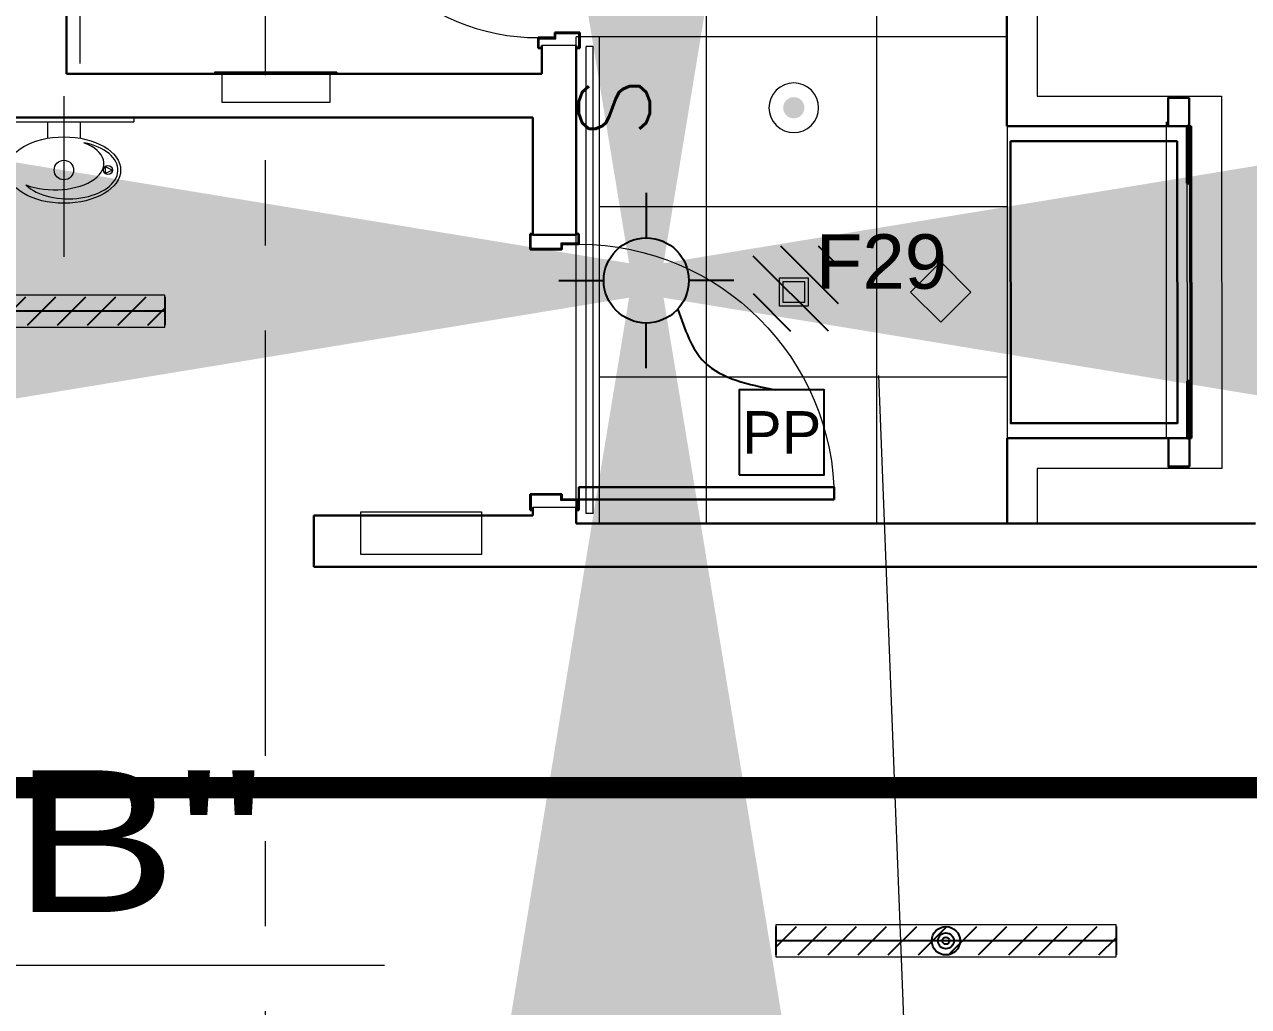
# Model space of a CAD drawing. Header units: inches. Extents: x -26500 to 0, y -3347 to 2257.
# Drawn here: x -21814.9 to -21642.4, y 481.9 to 620.4 of the extents above; entities that cross this region are included whole.
import ezdxf
from ezdxf.enums import TextEntityAlignment as Align

# ---------------------------------------------------------------- set-up
doc = ezdxf.new("R2010")
doc.units = ezdxf.units.IN
doc.header["$LTSCALE"] = 48
doc.header["$MEASUREMENT"] = 0
for name, pattern in [('A104$0$CENTER', [2, 1.25, -0.25, 0.25, -0.25]), ('CENTER2', [1.125, 0.75, -0.125, 0.125, -0.125]), ('DASHED2', [0.375, 0.25, -0.125])]:
    doc.linetypes.add(name, pattern=pattern)
for name, color, linetype in [('A-Detl-Iden', 3, 'Continuous'), ('A104$0$A-AREA-IDEN', 8, 'Continuous'), ('A104$0$A-COUNTER', 8, 'Continuous'), ('A104$0$A-DOOR', 8, 'Continuous'), ('A104$0$A-DOOR-FRAM', 8, 'Continuous'), ('A104$0$A-FLOR-PFIX', 8, 'Continuous'), ('A104$0$A-FLOR-SPCL', 8, 'Continuous'), ('A104$0$A-GRID-GRDP0-15', 8, 'Continuous'), ('A104$0$A-WALL-FULL-INTR', 8, 'Continuous'), ('A104$0$Level 30', 8, 'Continuous'), ('A604$0$A-CLNG-LITE', 3, 'Continuous'), ('A604$0$A-CLNG-MECH-RTRN', 8, 'Continuous'), ('A604$0$A-CLNG-MECH-SUPP', 8, 'Continuous'), ('A604$0$A-CLNG-PATT', 8, 'Continuous'), ('A604$0$A-CLNG-SPNK', 8, 'Continuous'), ('A604$0$br604_br604 - E-Lite', 3, 'Continuous'), ('E-Emer-lite', 1, 'Continuous'), ('E-Lite', 53, 'Continuous'), ('E-Lite-Circ', 52, 'Continuous'), ('E-Lite-Emer', 13, 'Continuous'), ('E-Lite-Swch @ 48', 53, 'Continuous'), ('E-Lite-Swch @ 96', 53, 'Continuous'), ('E-TEXT', 6, 'Continuous'), ('XREF', 7, 'Continuous')]:
    doc.layers.add(name, color=color, linetype=linetype)
doc.styles.add('A104$0$Arial', font='arial.ttf', dxfattribs={"height": 0.07683851047904193})
doc.styles.add('M08', font='arial.ttf', dxfattribs={"height": 7.68})
doc.styles.add('MAMEP ANNO', font='arial.ttf', dxfattribs={"height": 0.1015625})
doc.styles.get("Standard").update_dxf_attribs({"font": 'simplex.shx'})
doc.dimstyles.new('STANDARD_WS', dxfattribs={"dimscale": 3.333333333333333, "dimtxt": 0.18, "dimasz": 0.18, "dimexe": 0.18, "dimexo": 0.0625, "dimgap": 0.09, "dimtad": 0, "dimtih": 1, "dimtoh": 1, "dimdec": 4, "dimzin": 0, "dimdsep": 46, "dimlunit": 4, "dimtxsty": 'Standard', "dimcen": 0.09, "dimadec": 0, "dimazin": 0, "dimtfac": 1, "dimtdec": 4, "dimtofl": 0, "dimtmove": 0, "dimatfit": 3, "dimfxl": 1, "dimfrac": 2, "dimtolj": 1, "dimtzin": 0, "dimarcsym": 0})

# ---------------------------------------------------------------- blocks, each defined once
blk = doc.blocks.new('A104')
at = {"layer": 'A104$0$A-AREA-IDEN', "lineweight": 13}
blk.add_line((-21916.0803431347, 487.7276026632063, 0.2065939808425978), (-21764.18410136655, 487.7276026632063, 0.2065939808425978), dxfattribs=at)
at = {"layer": 'A104$0$A-AREA-IDEN', "lineweight": 0, "elevation": 0.2065939808425978, "flags": 128}
blk.add_lwpolyline([(-21643.30696516154, 431.8180204501966), (-21689.07616337006, 431.8180204501966), (-21694.49902011749, 570.8733039305162)], dxfattribs=at)
at = {"layer": 'A104$0$A-COUNTER', "lineweight": 30, "extrusion": (-2.068050411753253e-36, -9.370509178215597e-28, -1), "flags": 128}
blk.add_lwpolyline([(21675.93413261692, 603.9167921033113), (21652.43061495985, 603.9167920545526), (21652.38891177395, 564.1595544542606), (21675.89242929048, 564.1595545030193), (21675.93413261692, 603.9167921064243)], dxfattribs=at)
at = {"layer": 'A104$0$A-DOOR', "lineweight": 0}
blk.add_arc((-21742.51124119567, 648.533836450439), 30.00032586016216, 180, 270.0000041438037, dxfattribs=at)
at = {"layer": 'A104$0$A-DOOR', "lineweight": 0, "extrusion": (0, 0, -1)}
blk.add_arc((21736.76279002349, 553.3870924699442), 35.99999999999905, 90, 180, dxfattribs=at)
at = {"layer": 'A104$0$A-DOOR', "lineweight": 30}
blk.add_3dface([(-21700.76279002025, 553.3870924919219), (-21700.76279002025, 555.1370924919219), (-21736.76279002025, 555.1370924919219), (-21736.76279002025, 553.3870924919219)], dxfattribs=at)
at = {"layer": 'A104$0$A-DOOR-FRAM', "lineweight": 30}
for p, q in [((-21742.51124270138, 617.0329630387029), (-21742.51124270138, 618.5339472906713)), ((-21742.51124270138, 618.5339472906713), (-21740.15937262264, 618.5339472906713)), ((-21740.15937262264, 618.5339472906713), (-21740.15937262264, 619.2844394166557)), ((-21740.15937262264, 619.2844394166557), (-21736.65986474863, 619.2844394166557)), ((-21736.65986474863, 619.2844394166557), (-21736.65986474863, 617.0329630387029)), ((-21742.51124270138, 617.0329630387029), (-21742.13624270138, 617.0329630387029)), ((-21736.65986474863, 617.0329630387029), (-21737.03486474863, 617.0329630387029)), ((-21743.63761097481, 588.6369874643946), (-21743.63761097481, 590.8884638423473)), ((-21743.63761097481, 590.8884638423473), (-21743.26261097481, 590.8884638423473)), ((-21736.7626109493, 590.8884638423473), (-21737.1376109493, 590.8884638423473)), ((-21736.7626109493, 590.8884638423473), (-21736.7626109493, 589.3874795903788)), ((-21739.18485504378, 588.6369874643946), (-21743.63761097481, 588.6369874643946)), ((-21736.7626109493, 589.3874795903788), (-21739.18485504378, 589.3874795903788)), ((-21739.18485504378, 589.3874795903788), (-21739.18485504378, 588.6369874643946)), ((-21743.63761097481, 554.137971716363), (-21743.63761097481, 551.8864953384102)), ((-21739.18485504378, 554.137971716363), (-21743.63761097481, 554.137971716363)), ((-21739.18485504378, 553.3874795903788), (-21739.18485504378, 554.137971716363)), ((-21736.7626109493, 553.3874795903788), (-21739.18485504378, 553.3874795903788)), ((-21736.7626109493, 551.8864953384102), (-21736.7626109493, 553.3874795903788)), ((-21743.63761097481, 551.8864953384102), (-21743.26261097481, 551.8864953384102)), ((-21736.7626109493, 551.8864953384102), (-21737.1376109493, 551.8864953384102))]:
    blk.add_line(p, q, dxfattribs=at)
at = {"layer": 'A104$0$A-DOOR-FRAM', "lineweight": 13}
for p, q in [((-21742.36114427619, 617.1830614638998), (-21742.36114427619, 618.3838488654745)), ((-21742.36114427619, 618.3838488654745), (-21740.00927419745, 618.3838488654745)), ((-21740.00927419745, 618.3838488654745), (-21740.00927419745, 619.1343409914588)), ((-21740.00927419745, 619.1343409914588), (-21736.80996317383, 619.1343409914588)), ((-21736.80996317383, 619.1343409914588), (-21736.80996317383, 617.1830614638998)), ((-21742.36114427619, 617.1830614638998), (-21742.13624270138, 617.1830614638998)), ((-21742.13624270138, 617.0329630387029), (-21742.13624270138, 617.1830614638998)), ((-21736.80996317383, 617.1830614638998), (-21737.03486474863, 617.1830614638998)), ((-21737.03486474863, 617.1830614638998), (-21737.03486474863, 617.0329630387029)), ((-21743.48751254961, 588.7870858895914), (-21743.48751254961, 590.7383654171504)), ((-21743.48751254961, 590.7383654171504), (-21743.26261097481, 590.7383654171504)), ((-21743.26261097481, 590.7383654171504), (-21743.26261097481, 590.8884638423473)), ((-21737.1376109493, 590.8884638423473), (-21737.1376109493, 590.7383654171504)), ((-21736.91270937449, 590.7383654171504), (-21737.1376109493, 590.7383654171504)), ((-21736.91270937449, 590.7383654171504), (-21736.91270937449, 589.5375780155756)), ((-21739.33495346898, 588.7870858895914), (-21743.48751254961, 588.7870858895914)), ((-21736.91270937449, 589.5375780155756), (-21739.33495346898, 589.5375780155756)), ((-21739.33495346898, 589.5375780155756), (-21739.33495346898, 588.7870858895914)), ((-21739.33495346898, 553.9878732911661), (-21743.48751254961, 553.9878732911661)), ((-21743.48751254961, 553.9878732911661), (-21743.48751254961, 552.0365937636071)), ((-21739.33495346898, 553.2373811651819), (-21739.33495346898, 553.9878732911661)), ((-21736.91270937449, 553.2373811651819), (-21739.33495346898, 553.2373811651819)), ((-21736.91270937449, 552.0365937636071), (-21736.91270937449, 553.2373811651819)), ((-21743.48751254961, 552.0365937636071), (-21743.26261097481, 552.0365937636071)), ((-21743.26261097481, 552.0365937636071), (-21743.26261097481, 551.8864953384102)), ((-21737.1376109493, 551.8864953384102), (-21737.1376109493, 552.0365937636071)), ((-21736.91270937449, 552.0365937636071), (-21737.1376109493, 552.0365937636071))]:
    blk.add_line(p, q, dxfattribs=at)
at = {"layer": 'A104$0$A-FLOR-PFIX', "lineweight": 0}
blk.add_line((-21809.38852852573, 610.2846616070269), (-21809.38852852573, 587.6207943627829), dxfattribs=at)
at = {"layer": 'A104$0$A-FLOR-PFIX', "lineweight": 13}
for p, q in [((-21838.7635264381, 607.2846616220454), (-21799.51364686005, 607.2846616370639)), ((-21838.76341016137, 606.6596616220454), (-21799.51364684503, 606.6596616220454)), ((-21811.70114686005, 606.6596616220454), (-21811.70114686005, 604.3471616070269)), ((-21807.07614686005, 606.6596616070269), (-21807.07614687506, 604.3472034948821)), ((-21799.51364686005, 607.2846616370639), (-21799.51364684503, 606.6596616220454)), ((-21803.56630434036, 600.3548942794218), (-21803.56630435538, 599.3646995821442)), ((-21803.56630434036, 600.3548942794218), (-21802.54563504902, 599.8597969307831)), ((-21802.54563504902, 599.8597969307831), (-21803.56630435538, 599.3646995821442))]:
    blk.add_line(p, q, dxfattribs=at)
for centre, radius in [((-21809.38852844894, 599.8597969532906), 1.375000000000018), ((-21803.17604838812, 599.8597969547756), 0.6304133858268502)]:
    blk.add_circle(centre, radius, dxfattribs=at)
blk.add_ellipse((-21809.38852844894, 599.8597969532906), major_axis=(7.999881635643279, 0), ratio=0.5859461693926833, dxfattribs=at)
for centre, major_axis, ratio, start_param, end_param in [((-21808.76352844894, 599.859796953441), (-6.999881635643201, 0), 0.5798952211614481, 0.5442602304204627, 4.392868187934043), ((-21810.69221957619, 600.7486374594336), (-6.948778352290403, 0), 0.5298688135550812, 0.9474416615298056, 4.07663028977496)]:
    blk.add_ellipse(centre, major_axis=major_axis, ratio=ratio, start_param=start_param, end_param=end_param, dxfattribs=at)
at = {"layer": 'A104$0$A-FLOR-SPCL', "lineweight": 13, "extrusion": (0, 0, -1)}
for p, q in [((-21788.14116396123, 613.6582335150036), (-21788.14116396123, 613.4102020189407)), ((-21770.88624270138, 613.6582335150036), (-21788.14116396123, 613.6582335150036)), ((-21770.88624270138, 613.4102020189407), (-21788.14116396123, 613.4102020189407)), ((-21787.14116396123, 613.4102020189407), (-21787.14017970926, 609.4092177669721)), ((-21771.88525844942, 613.4092177669721), (-21771.88821120532, 609.4092177669721)), ((-21770.88624270138, 613.6582335150036), (-21770.88624270138, 613.4102020189407)), ((-21771.88821120532, 609.4092177669721), (-21787.14017970926, 609.4092177669721))]:
    blk.add_line(p, q, dxfattribs=at)
at = {"layer": 'A104$0$A-FLOR-SPCL', "lineweight": 13}
blk.add_3dface([(-21767.51358222338, 551.6595535069398), (-21750.51358222338, 551.6595535069398), (-21750.51358222338, 545.6595535069398), (-21767.51358222338, 545.6595535069398)], dxfattribs=at)
at = {"layer": 'A104$0$A-GRID-GRDP0-15', "linetype": 'A104$0$CENTER', "lineweight": 0}
blk.add_line((-21781.02362203524, 2113.236184367352), (-21781.02362198513, -676.904207786646), dxfattribs=at)
at = {"layer": 'A104$0$A-WALL-FULL-INTR', "lineweight": 30}
for p, q in [((-21676.38864244448, 666.6595502565177), (-21676.43061172652, 606.0417161791524)), ((-21809.01367548617, 613.409661141439), (-21809.01364987885, 650.409661141439)), ((-21742.01464794826, 617.4079630387029), (-21742.01464794826, 613.4096611414371)), ((-21737.13857816336, 617.4079630387029), (-21737.13857816336, 590.7383654171504)), ((-21742.01453305328, 613.4096578222493), (-21809.01367548617, 613.409661141439)), ((-21743.26357816336, 607.2846578222493), (-21895.01359513478, 607.2846654518803)), ((-21743.26357816336, 607.2846578222493), (-21743.26357816336, 590.7383654171504)), ((-21650.43020607965, 606.0417161790773), (-21676.43050576781, 606.0417161790773)), ((-21650.43026587009, 606.0417161790773), (-21650.38846856146, 562.0345531465107)), ((-21743.26357816336, 590.7383654171504), (-21737.13857816336, 590.7383654171504)), ((-21676.38877884092, 562.0345545294192), (-21676.38883203204, 550.034554529422)), ((-21650.38846795645, 562.0345531465108), (-21676.38877884092, 562.0345545294192)), ((-21774.13858664906, 551.1595597285504), (-21774.13858664906, 543.9095597285504)), ((-21743.26357814218, 551.1595580198815), (-21774.13858626221, 551.1595597285504)), ((-21743.26357827038, 552.2614953384323), (-21743.26357827038, 551.1595598580648)), ((-21737.13857824486, 552.2614952237402), (-21737.13857824486, 550.0345577605889)), ((-21650.38846859471, 550.0345531465107), (-21737.13857824486, 550.0345577605889)), ((-21650.38846856178, 550.0347030693079), (-21641.35642698427, 550.034702506159)), ((-21650.38846892048, 543.9095531465107), (-21774.13858664906, 543.9095597285504)), ((-21650.38846892048, 543.9097030693079), (-21635.23144075168, 543.9097021242653))]:
    blk.add_line(p, q, dxfattribs=at)
at = {"layer": 'A104$0$A-WALL-FULL-INTR', "lineweight": 0}
for p, q in [((-21737.13857816336, 617.4079630387029), (-21742.01464794826, 617.4079630387029)), ((-21737.13857825129, 552.2614952237402), (-21743.2635782768, 552.2614953384323))]:
    blk.add_line(p, q, dxfattribs=at)
at = {"layer": 'A104$0$A-WALL-FULL-INTR', "lineweight": 0, "flags": 128}
blk.add_lwpolyline([(-21646.13906108154, 742.9096989386603), (-21646.13876923058, 662.4096986416112), (-21672.14170047609, 662.4096999634284), (-21672.1775790104, 610.2918661018742), (-21646.18430059442, 610.2918661018742), (-21646.13442939791, 557.7847028430432), (-21672.1387976794, 557.7847042261678), (-21672.13883203209, 550.034685613697)], dxfattribs=at)
at = {"layer": 'A104$0$A-WALL-FULL-INTR', "lineweight": 30}
for points in [[(-21650.70330262968, 610.0417160128793), (-21650.70330262968, 606.0417160128793), (-21653.70330262968, 606.0417160128793), (-21653.70330262968, 610.0417160128793)], [(-21650.66159930324, 558.0346305965644), (-21650.66159930324, 562.0346305965644), (-21653.66159930324, 562.0346305965644), (-21653.66159930324, 558.0346305965644)]]:
    blk.add_3dface(points, dxfattribs=at)
at = {"layer": 'A104$0$Level 30', "lineweight": 40, "extrusion": (0, 0, -1)}
for p, q in [((-21651.01531986554, 606.0417160128793), (-21650.70281950004, 606.0417160128793)), ((-21651.01531986554, 598.0068313185499), (-21651.01531986554, 606.0417160128793)), ((-21650.70281950004, 606.0417160128793), (-21650.70281950004, 598.0068313185499)), ((-21650.70281950004, 598.0068313185499), (-21651.01531986554, 598.0068313185499)), ((-21650.66113300124, 570.0694380360859), (-21650.97363336674, 570.0694380360859)), ((-21650.97363336674, 570.0694380360859), (-21650.97363336674, 562.0345533417566)), ((-21650.66113300124, 562.0345533417566), (-21650.66113300124, 570.0694380360859)), ((-21650.97363336674, 562.0345533417566), (-21650.66113300124, 562.0345533417566))]:
    blk.add_line(p, q, dxfattribs=at)
at = {"layer": 'A104$0$Level 30', "lineweight": 13}
blk.add_3dface([(-21651.01531968053, 597.9443270640612), (-21650.67861841241, 597.9443270640612), (-21650.63691508597, 570.0983618558951), (-21650.97361635409, 570.0983618558951)], dxfattribs=at)
at = {"layer": 'A104$0$A-AREA-IDEN', "lineweight": 13, "insert": (-21916.08132738667, 495.2066066002143, 0.2065939808425978), "char_height": 19.99999606299212, "attachment_point": 7, "line_spacing_factor": 0.5999999999999999, "style": 'A104$0$Arial'}
blk.add_mtext('\\H1x;\\W1.24688;MEN "B"', dxfattribs=at)
blk = doc.blocks.new('*E757')
at = {"layer": 'A604$0$A-CLNG-SPNK', "linetype": 'Continuous', "lineweight": 0}
h = blk.add_hatch(color=256, dxfattribs=at)
edge = h.paths.add_edge_path()
edge.add_arc((-0.005588251486187801, -0.003170921196215204), 12, 0, 360)
blk = doc.blocks.new('A604')
at = {"layer": 'A604$0$A-CLNG-LITE', "lineweight": 0}
blk.add_line((-21653.95114211108, 606.6597042644697), (-21653.95114211108, 562.0347030693079), dxfattribs=at)
at = {"layer": 'A604$0$A-CLNG-LITE', "lineweight": 13}
blk.add_3dface([(-21681.51540590576, 582.659832224268, -6.24070915679528e-09), (-21685.75804659288, 586.9024729113878, -6.24070915679528e-09), (-21690.00068727999, 582.659832224268, -6.24070915679528e-09), (-21685.75804659288, 578.4171915371483, -6.24070915679528e-09)], dxfattribs=at)
at = {"layer": 'A604$0$A-CLNG-LITE', "lineweight": 0}
for points in [[(-21708.46884145695, 584.659832224268, -5.257891793675672e-09), (-21704.46884145695, 584.659832224268, -5.257891793675672e-09), (-21704.46884145695, 580.659832224268, -5.257891793675672e-09), (-21708.46884145695, 580.659832224268, -5.257891793675672e-09)], [(-21707.96884145695, 584.159832224268, -5.257891793675672e-09), (-21704.96884145695, 584.159832224268, -5.257891793675672e-09), (-21704.96884145695, 581.159832224268, -5.257891793675672e-09), (-21707.96884145695, 581.159832224268, -5.257891793675672e-09)]]:
    blk.add_3dface(points, dxfattribs=at)
at = {"layer": 'A604$0$A-CLNG-MECH-RTRN', "lineweight": 13}
for p, q in [((-21809.01102800025, 650.4096611389541, -3.120301740976897e-09), (-21809.01580045926, 614.9099387867041)), ((-21807.13602800027, 650.4096529850912, -3.120301740976897e-09), (-21807.14080045927, 614.9099306328411))]:
    blk.add_line(p, q, dxfattribs=at)
at = {"layer": 'A604$0$A-CLNG-MECH-SUPP', "lineweight": 0}
for p, q in [((-21733.88857824487, 618.659832224268), (-21737.13857824487, 618.659832224268)), ((-21737.13857824486, 550.0345577605889), (-21737.13857824487, 618.659832224268)), ((-21733.88857824486, 549.9720409986342), (-21733.88857824487, 618.659832224268)), ((-21734.76357824487, 617.2848322242662), (-21735.76357824487, 617.2848322242662)), ((-21735.76357824486, 551.4095577605907), (-21735.76357824487, 617.2848322242662)), ((-21734.76357824486, 551.4095577605907), (-21734.76357824487, 617.2848322242662)), ((-21737.1385781742, 553.4095621575252, -3.120301741302882e-09), (-21737.1385781742, 550.6595621575252, -3.120301741302882e-09)), ((-21734.76357824486, 551.4095577605907), (-21735.76357824486, 551.4095577605907)), ((-21733.88857824486, 550.0345577605889), (-21737.13857824486, 550.0345577605889))]:
    blk.add_line(p, q, dxfattribs=at)
at = {"layer": 'A604$0$A-CLNG-PATT', "lineweight": 0}
for p, q in [((-21718.76144279469, 550.034557760589, -3.120252528598743e-09), (-21718.76144279469, 762.659553425517, -3.120252528598743e-09)), ((-21694.76144279469, 550.034557760589, -3.120252528598743e-09), (-21694.76144279469, 762.659553425517, -3.120252528598743e-09)), ((-21676.38440399704, 618.659832224268, -6.2405050573032e-09), (-21737.13857816337, 618.659832224268, -6.2405050573032e-09)), ((-21676.38687772776, 606.6597063313454, -3.120301741302882e-09), (-21676.38688673182, 550.0347044521158, -3.120301741302882e-09)), ((-21676.38701789884, 594.659832224268, -6.2405050573032e-09), (-21733.88857824487, 594.659832224268, -6.2405050573032e-09)), ((-21676.38707324783, 570.659832224268, -6.2405050573032e-09), (-21733.88857824486, 570.659832224268, -6.2405050573032e-09))]:
    blk.add_line(p, q, dxfattribs=at)
at = {"layer": 'A604$0$A-CLNG-SPNK', "lineweight": 0, "extrusion": (0, 0, -0.9999999999999998)}
blk.add_ellipse((-21706.46884145695, 608.6467143545943, -3.120301741197169e-09), major_axis=(-2.474873734153287, 2.474873734153287), ratio=0.9999999999997004, start_param=5.497787143781988, end_param=11.78097245096157, dxfattribs=at)
at = {"layer": 'A604$0$br604_br604 - E-Lite', "lineweight": 13}
for points in [[(-21843.13858663848, 577.7221117358812), (-21795.13858663848, 577.7221117358812), (-21795.13858663848, 582.2221117358812), (-21843.13858663848, 582.2221117358812)], [(-21843.13858663848, 577.7221117358812), (-21795.13858663848, 577.7221117358812), (-21795.13858663848, 582.2221117358812), (-21843.13858663848, 582.2221117358812)], [(-21843.13858663848, 577.7221117358812), (-21795.13858663848, 577.7221117358812), (-21795.13858663848, 582.2221117358812), (-21843.13858663848, 582.2221117358812)], [(-21709.02229419205, 488.9134703085998), (-21661.02229419205, 488.9134703085998), (-21661.02229419205, 493.4134703085998), (-21709.02229419205, 493.4134703085998)]]:
    blk.add_3dface(points, dxfattribs=at)
at = {"layer": 'A604$0$A-CLNG-SPNK', "lineweight": 0, "extrusion": (0, 0, -1), "xscale": 0.125, "yscale": 0.125, "zscale": 1.25e-11}
blk.add_blockref('*E757', (21706.46953998838, 608.6471107197439, 3.120252528598743e-09), dxfattribs=at)
blk = doc.blocks.new('LTG-Switch-Anno')
at = {"color": 0, "linetype": 'ByBlock'}
blk.add_text('S', height=0.1041666666666667, dxfattribs=at).set_placement((4.381680203853951e-14, -0.1093749999999834), align=Align.CENTER)
at = {"color": 6, "style": 'MAMEP ANNO'}
blk.add_attdef('SUB', (0.05208333333333333, -0.125), '', height=0.07291666666666666, dxfattribs=at)
blk = doc.blocks.new('LTG-SwitchPP-Anno')
at = {"color": 0, "linetype": 'ByBlock'}
blk.add_lwpolyline([(-0.1250000000000004, -0.125), (0.1249999999999996, -0.125), (0.1249999999999996, 0.125), (-0.1250000000000004, 0.125)], close=True, dxfattribs=at)
at = {"color": 0, "linetype": 'ByBlock', "style": 'MAMEP ANNO'}
blk.add_text('PP', height=0.125, dxfattribs=at).set_placement((-4.440892098500626e-16, 0), align=Align.MIDDLE_CENTER)
blk = doc.blocks.new('LFIND4')
for p, q in [((-24, 2), (-24, -2)), ((24, 2), (24, -2)), ((24, 0), (-24, 0))]:
    blk.add_line(p, q)
for radius in [2, 1.118033988749895, 0.5]:
    blk.add_circle((0, 0), radius)
blk = doc.blocks.new('LTG-DTSensor-Anno')
at = {"color": 0, "linetype": 'ByBlock'}
blk.add_circle((0, 0), 0.06249999999999112, dxfattribs=at)
for points in [[(0.02181805516357382, 0.128783711906848), (-0.02181805516374791, 0.1286350277344912), (-0.0004460525168656915, 0.2596177007998977)], [(-0.1287837119068205, -0.02181805516358049), (-0.1286350277344641, 0.02181805516374125), (-0.2596177007998706, 0.0004460525168594742)], [(0.1287837119068209, -0.02181805516358049), (0.1286350277344641, 0.02181805516374125), (0.2596177007998706, 0.0004460525168594742)], [(0.02181805516357382, -0.1287837119067934), (-0.02181805516374791, -0.128635027734437), (-0.0004460525168661356, -0.2596177007998435)]]:
    blk.add_solid(points, dxfattribs=at)
for points in [[(-8.659739592076221e-14, 0.1287093698206707), (-1.505462421391712e-13, 0.06249999999998046)], [(-0.1287093698206436, 7.993605777301127e-14), (-0.06249999999995293, 1.438849039914203e-13)], [(0.1287093698206436, 7.993605777301127e-14), (0.06249999999995337, 1.438849039914203e-13)], [(-8.659739592076221e-14, -0.1287093698206165), (-1.505462421391712e-13, -0.06249999999992584)]]:
    blk.add_leader(points, dimstyle='STANDARD_WS', override={"dimscale": 192, "dimasz": 0.125, "dimgap": 0.09, "dimtad": 0, "dimfrac": 0}, dxfattribs=at)

msp = doc.modelspace()

# ---------------------------------------------------------------- hatches: boundary and pattern name
at = {"layer": 'E-Emer-lite'}
h = msp.add_hatch(dxfattribs=at)
h.set_pattern_fill('ANSI31', color=256, scale=30, angle=90.06758244315017)
h.set_pattern_definition([(135.0675824431501, (-24127.95721304711, 25838.69416134826), (-2.64852086800968, -2.654776301633953), [])])
h.paths.add_polyline_path([(-21712.18324021837, 577.1531233681446), (-21712.23985794041, 589.1531150203125), (-21700.23986628824, 589.167269450824), (-21700.1832485662, 577.1672777986544)])
at = {"layer": 'E-Lite-Emer'}
h = msp.add_hatch(dxfattribs=at)
h.set_pattern_fill('ANSI31', color=256, scale=24, angle=180, style=0)
h.set_pattern_definition([(225, (-23914.66360828093, 3301.722127739728), (2.121320343559641, -2.121320343559644), [])])
h.paths.add_polyline_path([(-21795.13858663848, 581.9721117358812), (-21843.13858663848, 581.9721117358812), (-21843.13858663848, 577.9721117358812), (-21795.13858663848, 577.9721117358812)])
h = msp.add_hatch(dxfattribs=at)
h.set_pattern_fill('ANSI31', color=256, scale=24, angle=180, style=0)
h.set_pattern_definition([(225, (-23780.5473158345, 3212.913486312446), (2.121320343559641, -2.121320343559644), [])])
h.paths.add_polyline_path([(-21661.02229419205, 493.1634703085998), (-21709.02229419205, 493.1634703085998), (-21709.02229419205, 489.1634703085998), (-21661.02229419205, 489.1634703085998)])

# ---------------------------------------------------------------- linework, layer by layer
at = {"layer": 'A-Detl-Iden', "linetype": 'DASHED2', "const_width": 3, "flags": 128}
msp.add_lwpolyline([(-22145.1934202356, 1044.507599310918), (-21552.63929479519, 1044.507599310918, -0.414213562373095), (-21528.63929479519, 1020.507599310918), (-21528.63929479519, 536.7714128390262, -0.414213562373095), (-21552.63929479519, 512.7714128390262), (-22145.1934202356, 512.7714128390262, -0.414213562373095), (-22169.1934202356, 536.7714128390262), (-22169.1934202356, 1020.507599310918, -0.414213562373095)], format="xyb", close=True, dxfattribs=at)
at = {"layer": 'E-Lite-Circ', "linetype": 'CENTER2'}
msp.add_spline([(-21722.81106980544, 580.20096670555), (-21719.05128239888, 572.7599272431071), (-21709.01632771666, 568.8636915770018)], degree=3, dxfattribs=at)

# ---------------------------------------------------------------- block references
at = {"layer": 'E-Lite'}
for p in [(-21819.13858663848, 579.9721117358812), (-21685.02229419205, 491.1634703085998)]:
    msp.add_blockref('LFIND4', p, dxfattribs=at)
at = {"layer": 'E-Lite-Swch @ 48', "xscale": 48, "yscale": 48, "zscale": 48}
msp.add_blockref('LTG-SwitchPP-Anno', (-21708.17611029427, 562.8636915770018), dxfattribs=at)
at = {"layer": 'E-Lite-Swch @ 96', "xscale": 96, "yscale": 96, "zscale": 96, "rotation": 90}
msp.add_blockref('LTG-Switch-Anno', (-21737.28932637009, 608.6877598298248), dxfattribs=at)
at = {"layer": 'E-Lite-Swch @ 96', "xscale": 96, "yscale": 96, "zscale": 96}
msp.add_blockref('LTG-DTSensor-Anno', (-21727.26826885006, 584.2907254205929), dxfattribs=at)
at = {"layer": 'XREF'}
for name in ['A104', 'A604']:
    msp.add_blockref(name, (0, 0), dxfattribs=at)

# ---------------------------------------------------------------- texts
at = {"layer": 'E-TEXT', "style": 'M08'}
msp.add_text('F29', height=7.68, dxfattribs=at).set_placement((-21703.35250146728, 583.1225063748086))

doc.saveas('drawing.dxf')
